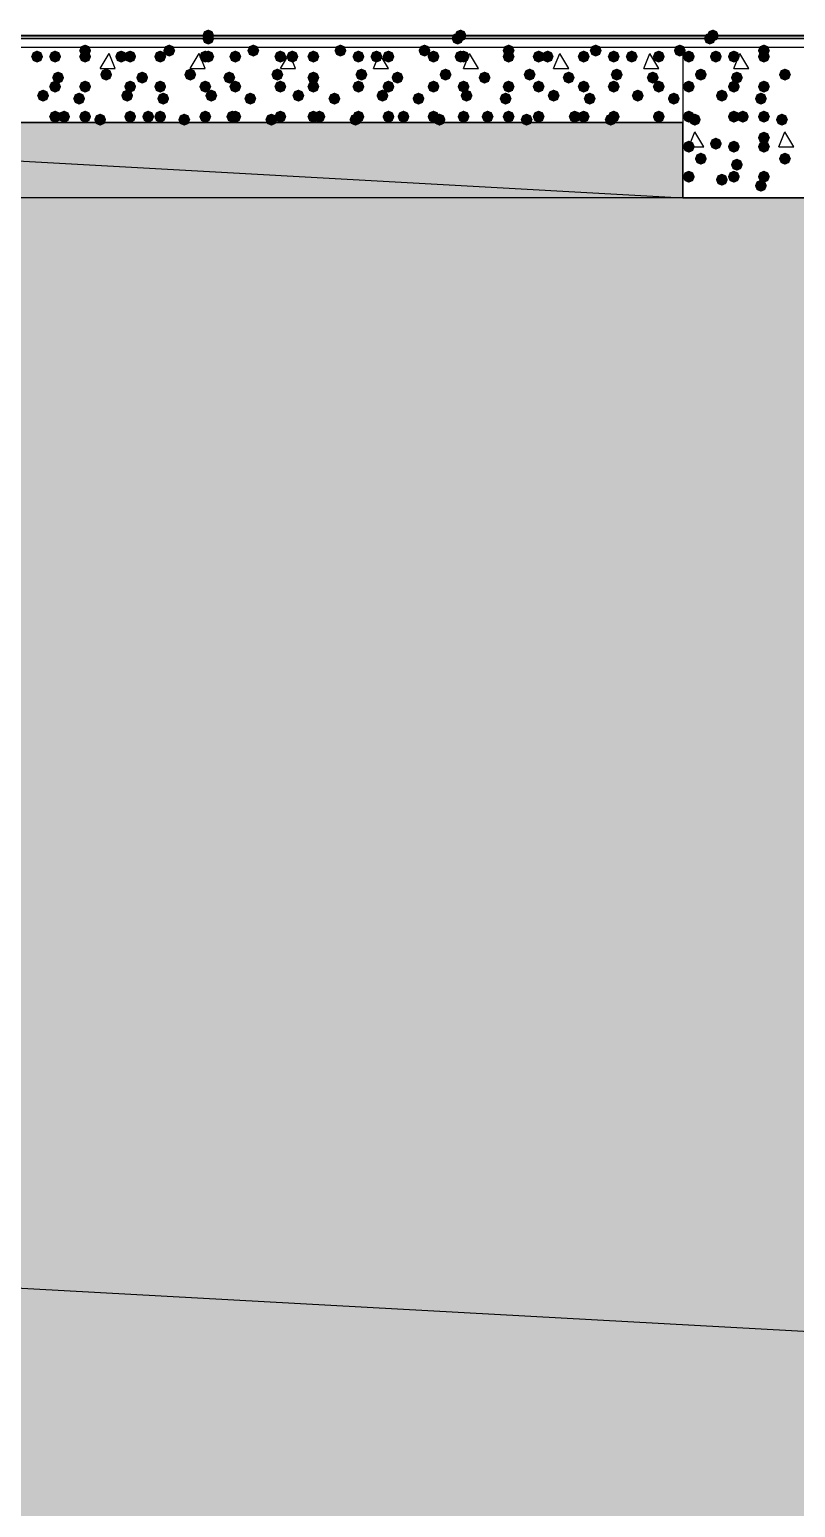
# Model space of a CAD drawing. Header units: millimetres. Extents: x 0 to 420, y 0 to 297.
# Drawn here: x 319.05 to 329.84, y 207.35 to 228.18 of the extents above; entities that cross this region are included whole.
import ezdxf

# ---------------------------------------------------------------- set-up
doc = ezdxf.new("R2010")
doc.units = ezdxf.units.MM
doc.layers.get('0').update_dxf_attribs({"linetype": 'CONTINUOUS'})

msp = doc.modelspace()

# ---------------------------------------------------------------- hatches: boundary and pattern name
at = {"true_color": 0x0000fe}
for points in [[(321.648667, 228.092), (321.623796, 228.032204), (321.564, 228.007333), (321.504204, 228.032204), (321.479333, 228.092), (321.504204, 228.151796), (321.564, 228.176667), (321.623796, 228.151796)], [(321.648667, 228.049667), (321.623796, 227.989871), (321.564, 227.965), (321.504204, 227.989871), (321.479333, 228.049667), (321.504204, 228.109462), (321.564, 228.134333), (321.623796, 228.109463)], [(321.648667, 228.049667), (321.623796, 227.989871), (321.564, 227.965), (321.504204, 227.989871), (321.479333, 228.049667), (321.504204, 228.109462), (321.564, 228.134333), (321.623796, 228.109463)], [(321.648667, 228.049667), (321.623796, 227.989871), (321.564, 227.965), (321.504204, 227.989871), (321.479333, 228.049667), (321.504204, 228.109462), (321.564, 228.134333), (321.623796, 228.109463)], [(325.162333, 228.049667), (325.137462, 227.989871), (325.077667, 227.965), (325.017871, 227.989871), (324.993, 228.049667), (325.017871, 228.109462), (325.077667, 228.134333), (325.137462, 228.109463)], [(325.162333, 228.049667), (325.137462, 227.989871), (325.077667, 227.965), (325.017871, 227.989871), (324.993, 228.049667), (325.017871, 228.109462), (325.077667, 228.134333), (325.137462, 228.109463)], [(325.162333, 228.049667), (325.137462, 227.989871), (325.077667, 227.965), (325.017871, 227.989871), (324.993, 228.049667), (325.017871, 228.109462), (325.077667, 228.134333), (325.137462, 228.109463)], [(325.204667, 228.092), (325.179796, 228.032204), (325.12, 228.007333), (325.060204, 228.032204), (325.035333, 228.092), (325.060204, 228.151796), (325.12, 228.176667), (325.179796, 228.151796)], [(328.718333, 228.049667), (328.693463, 227.989871), (328.633667, 227.965), (328.573871, 227.989871), (328.549, 228.049667), (328.573871, 228.109462), (328.633667, 228.134333), (328.693462, 228.109463)], [(328.718333, 228.049667), (328.693463, 227.989871), (328.633667, 227.965), (328.573871, 227.989871), (328.549, 228.049667), (328.573871, 228.109462), (328.633667, 228.134333), (328.693462, 228.109463)], [(328.718333, 228.049667), (328.693463, 227.989871), (328.633667, 227.965), (328.573871, 227.989871), (328.549, 228.049667), (328.573871, 228.109462), (328.633667, 228.134333), (328.693462, 228.109463)], [(328.760667, 228.092), (328.735796, 228.032204), (328.676, 228.007333), (328.616204, 228.032204), (328.591333, 228.092), (328.616204, 228.151796), (328.676, 228.176667), (328.735796, 228.151796)]]:
    msp.add_hatch(color=0, dxfattribs=at).paths.add_polyline_path(points, flags=0)
at = {"true_color": 0x000007}
h = msp.add_hatch(color=0, dxfattribs=at)
h.paths.add_polyline_path([(38.565667, 228.049667), (386.969, 228.049667)], flags=0)
h.paths.add_polyline_path([(386.969, 228.049667), (38.565667, 228.049667)], flags=0)
at = {"true_color": 0x000008}
for points in [[(319.913, 227.880333), (319.888129, 227.820537), (319.828333, 227.795667), (319.768537, 227.820537), (319.743667, 227.880333), (319.768537, 227.940129), (319.828333, 227.965), (319.888129, 227.940129)], [(321.098333, 227.880333), (321.073463, 227.820537), (321.013667, 227.795667), (320.953871, 227.820537), (320.929, 227.880333), (320.953871, 227.940129), (321.013667, 227.965), (321.073462, 227.940129)], [(322.283667, 227.880333), (322.258796, 227.820537), (322.199, 227.795667), (322.139204, 227.820537), (322.114333, 227.880333), (322.139204, 227.940129), (322.199, 227.965), (322.258796, 227.940129)], [(323.511333, 227.880333), (323.486463, 227.820537), (323.426667, 227.795667), (323.366871, 227.820537), (323.342, 227.880333), (323.366871, 227.940129), (323.426667, 227.965), (323.486462, 227.940129)], [(324.696667, 227.880333), (324.671796, 227.820537), (324.612, 227.795667), (324.552204, 227.820537), (324.527333, 227.880333), (324.552204, 227.940129), (324.612, 227.965), (324.671796, 227.940129)], [(325.882, 227.880333), (325.857129, 227.820537), (325.797333, 227.795667), (325.737538, 227.820537), (325.712667, 227.880333), (325.737537, 227.940129), (325.797333, 227.965), (325.857129, 227.940129)], [(327.109667, 227.880333), (327.084796, 227.820537), (327.025, 227.795667), (326.965204, 227.820537), (326.940333, 227.880333), (326.965204, 227.940129), (327.025, 227.965), (327.084796, 227.940129)], [(328.295, 227.880333), (328.270129, 227.820537), (328.210333, 227.795667), (328.150538, 227.820537), (328.125667, 227.880333), (328.150537, 227.940129), (328.210333, 227.965), (328.270129, 227.940129)], [(319.235667, 227.795667), (319.210796, 227.735871), (319.151, 227.711), (319.091204, 227.735871), (319.066333, 227.795667), (319.091204, 227.855462), (319.151, 227.880333), (319.210796, 227.855463)], [(319.489667, 227.795667), (319.464796, 227.735871), (319.405, 227.711), (319.345204, 227.735871), (319.320333, 227.795667), (319.345204, 227.855462), (319.405, 227.880333), (319.464796, 227.855463)], [(319.913, 227.795667), (319.888129, 227.735871), (319.828333, 227.711), (319.768537, 227.735871), (319.743667, 227.795667), (319.768537, 227.855462), (319.828333, 227.880333), (319.888129, 227.855463)], [(320.421, 227.795667), (320.396129, 227.735871), (320.336333, 227.711), (320.276538, 227.735871), (320.251667, 227.795667), (320.276537, 227.855462), (320.336333, 227.880333), (320.396129, 227.855463)], [(320.548, 227.795667), (320.523129, 227.735871), (320.463333, 227.711), (320.403537, 227.735871), (320.378667, 227.795667), (320.403537, 227.855462), (320.463333, 227.880333), (320.523129, 227.855463)], [(320.971333, 227.795667), (320.946462, 227.735871), (320.886667, 227.711), (320.826871, 227.735871), (320.802, 227.795667), (320.826871, 227.855462), (320.886667, 227.880333), (320.946462, 227.855463)], [(321.606333, 227.795667), (321.581462, 227.735871), (321.521667, 227.711), (321.461871, 227.735871), (321.437, 227.795667), (321.461871, 227.855462), (321.521667, 227.880333), (321.581462, 227.855463)], [(321.648667, 227.795667), (321.623796, 227.735871), (321.564, 227.711), (321.504204, 227.735871), (321.479333, 227.795667), (321.504204, 227.855462), (321.564, 227.880333), (321.623796, 227.855463)], [(322.029667, 227.795667), (322.004796, 227.735871), (321.945, 227.711), (321.885204, 227.735871), (321.860333, 227.795667), (321.885204, 227.855462), (321.945, 227.880333), (322.004796, 227.855463)], [(322.664667, 227.795667), (322.639796, 227.735871), (322.58, 227.711), (322.520204, 227.735871), (322.495333, 227.795667), (322.520204, 227.855462), (322.58, 227.880333), (322.639796, 227.855463)], [(322.834, 227.795667), (322.809129, 227.735871), (322.749333, 227.711), (322.689537, 227.735871), (322.664667, 227.795667), (322.689537, 227.855462), (322.749333, 227.880333), (322.809129, 227.855463)], [(323.130333, 227.795667), (323.105462, 227.735871), (323.045667, 227.711), (322.985871, 227.735871), (322.961, 227.795667), (322.985871, 227.855462), (323.045667, 227.880333), (323.105462, 227.855463)], [(323.765333, 227.795667), (323.740463, 227.735871), (323.680667, 227.711), (323.620871, 227.735871), (323.596, 227.795667), (323.620871, 227.855462), (323.680667, 227.880333), (323.740462, 227.855463)], [(324.019333, 227.795667), (323.994462, 227.735871), (323.934667, 227.711), (323.874871, 227.735871), (323.85, 227.795667), (323.874871, 227.855462), (323.934667, 227.880333), (323.994462, 227.855463)], [(324.188667, 227.795667), (324.163796, 227.735871), (324.104, 227.711), (324.044204, 227.735871), (324.019333, 227.795667), (324.044204, 227.855462), (324.104, 227.880333), (324.163796, 227.855463)], [(324.823667, 227.795667), (324.798796, 227.735871), (324.739, 227.711), (324.679204, 227.735871), (324.654333, 227.795667), (324.679204, 227.855462), (324.739, 227.880333), (324.798796, 227.855463)], [(325.204667, 227.795667), (325.179796, 227.735871), (325.12, 227.711), (325.060204, 227.735871), (325.035333, 227.795667), (325.060204, 227.855462), (325.12, 227.880333), (325.179796, 227.855463)], [(325.247, 227.795667), (325.222129, 227.735871), (325.162333, 227.711), (325.102538, 227.735871), (325.077667, 227.795667), (325.102537, 227.855462), (325.162333, 227.880333), (325.222129, 227.855463)], [(325.882, 227.795667), (325.857129, 227.735871), (325.797333, 227.711), (325.737538, 227.735871), (325.712667, 227.795667), (325.737537, 227.855462), (325.797333, 227.880333), (325.857129, 227.855463)], [(326.305333, 227.795667), (326.280463, 227.735871), (326.220667, 227.711), (326.160871, 227.735871), (326.136, 227.795667), (326.160871, 227.855462), (326.220667, 227.880333), (326.280462, 227.855463)], [(326.432333, 227.795667), (326.407462, 227.735871), (326.347667, 227.711), (326.287871, 227.735871), (326.263, 227.795667), (326.287871, 227.855462), (326.347667, 227.880333), (326.407462, 227.855463)], [(326.940333, 227.795667), (326.915462, 227.735871), (326.855667, 227.711), (326.795871, 227.735871), (326.771, 227.795667), (326.795871, 227.855462), (326.855667, 227.880333), (326.915462, 227.855463)], [(327.363667, 227.795667), (327.338796, 227.735871), (327.279, 227.711), (327.219204, 227.735871), (327.194333, 227.795667), (327.219204, 227.855462), (327.279, 227.880333), (327.338796, 227.855463)], [(327.617667, 227.795667), (327.592796, 227.735871), (327.533, 227.711), (327.473204, 227.735871), (327.448333, 227.795667), (327.473204, 227.855462), (327.533, 227.880333), (327.592796, 227.855463)], [(327.998667, 227.795667), (327.973796, 227.735871), (327.914, 227.711), (327.854204, 227.735871), (327.829333, 227.795667), (327.854204, 227.855462), (327.914, 227.880333), (327.973796, 227.855463)], [(319.532, 227.499333), (319.507129, 227.439537), (319.447333, 227.414667), (319.387538, 227.439537), (319.362667, 227.499333), (319.387537, 227.559129), (319.447333, 227.584), (319.507129, 227.559129)], [(320.209333, 227.541667), (320.184463, 227.481871), (320.124667, 227.457), (320.064871, 227.481871), (320.04, 227.541667), (320.064871, 227.601462), (320.124667, 227.626333), (320.184462, 227.601463)], [(320.717333, 227.499333), (320.692462, 227.439537), (320.632667, 227.414667), (320.572871, 227.439537), (320.548, 227.499333), (320.572871, 227.559129), (320.632667, 227.584), (320.692462, 227.559129)], [(321.394667, 227.541667), (321.369796, 227.481871), (321.31, 227.457), (321.250204, 227.481871), (321.225333, 227.541667), (321.250204, 227.601462), (321.31, 227.626333), (321.369796, 227.601463)], [(321.945, 227.499333), (321.920129, 227.439537), (321.860333, 227.414667), (321.800538, 227.439537), (321.775667, 227.499333), (321.800537, 227.559129), (321.860333, 227.584), (321.920129, 227.559129)], [(322.622333, 227.541667), (322.597462, 227.481871), (322.537667, 227.457), (322.477871, 227.481871), (322.453, 227.541667), (322.477871, 227.601462), (322.537667, 227.626333), (322.597462, 227.601463)], [(323.130333, 227.499333), (323.105462, 227.439537), (323.045667, 227.414667), (322.985871, 227.439537), (322.961, 227.499333), (322.985871, 227.559129), (323.045667, 227.584), (323.105462, 227.559129)], [(323.807667, 227.541667), (323.782796, 227.481871), (323.723, 227.457), (323.663204, 227.481871), (323.638333, 227.541667), (323.663204, 227.601462), (323.723, 227.626333), (323.782796, 227.601463)], [(324.315667, 227.499333), (324.290796, 227.439537), (324.231, 227.414667), (324.171204, 227.439537), (324.146333, 227.499333), (324.171204, 227.559129), (324.231, 227.584), (324.290796, 227.559129)], [(324.993, 227.541667), (324.968129, 227.481871), (324.908333, 227.457), (324.848538, 227.481871), (324.823667, 227.541667), (324.848537, 227.601462), (324.908333, 227.626333), (324.968129, 227.601463)], [(325.543333, 227.499333), (325.518462, 227.439537), (325.458667, 227.414667), (325.398871, 227.439537), (325.374, 227.499333), (325.398871, 227.559129), (325.458667, 227.584), (325.518462, 227.559129)], [(326.178333, 227.541667), (326.153462, 227.481871), (326.093667, 227.457), (326.033871, 227.481871), (326.009, 227.541667), (326.033871, 227.601462), (326.093667, 227.626333), (326.153462, 227.601463)], [(326.728667, 227.499333), (326.703796, 227.439537), (326.644, 227.414667), (326.584204, 227.439537), (326.559333, 227.499333), (326.584204, 227.559129), (326.644, 227.584), (326.703796, 227.559129)], [(327.406, 227.541667), (327.381129, 227.481871), (327.321333, 227.457), (327.261537, 227.481871), (327.236667, 227.541667), (327.261537, 227.601462), (327.321333, 227.626333), (327.381129, 227.601463)], [(327.914, 227.499333), (327.889129, 227.439537), (327.829333, 227.414667), (327.769537, 227.439537), (327.744667, 227.499333), (327.769537, 227.559129), (327.829333, 227.584), (327.889129, 227.559129)], [(319.320333, 227.245333), (319.295462, 227.185537), (319.235667, 227.160667), (319.175871, 227.185537), (319.151, 227.245333), (319.175871, 227.305129), (319.235667, 227.33), (319.295462, 227.305129)], [(319.489667, 227.372333), (319.464796, 227.312537), (319.405, 227.287667), (319.345204, 227.312537), (319.320333, 227.372333), (319.345204, 227.432129), (319.405, 227.457), (319.464796, 227.432129)], [(319.828333, 227.203), (319.803463, 227.143204), (319.743667, 227.118333), (319.683871, 227.143204), (319.659, 227.203), (319.683871, 227.262796), (319.743667, 227.287667), (319.803462, 227.262796)], [(319.913, 227.372333), (319.888129, 227.312537), (319.828333, 227.287667), (319.768537, 227.312537), (319.743667, 227.372333), (319.768537, 227.432129), (319.828333, 227.457), (319.888129, 227.432129)], [(320.505667, 227.245333), (320.480796, 227.185537), (320.421, 227.160667), (320.361204, 227.185537), (320.336333, 227.245333), (320.361204, 227.305129), (320.421, 227.33), (320.480796, 227.305129)], [(320.548, 227.372333), (320.523129, 227.312537), (320.463333, 227.287667), (320.403537, 227.312537), (320.378667, 227.372333), (320.403537, 227.432129), (320.463333, 227.457), (320.523129, 227.432129)], [(320.971333, 227.372333), (320.946462, 227.312537), (320.886667, 227.287667), (320.826871, 227.312537), (320.802, 227.372333), (320.826871, 227.432129), (320.886667, 227.457), (320.946462, 227.432129)], [(321.013667, 227.203), (320.988796, 227.143204), (320.929, 227.118333), (320.869204, 227.143204), (320.844333, 227.203), (320.869204, 227.262796), (320.929, 227.287667), (320.988796, 227.262796)], [(321.606333, 227.372333), (321.581462, 227.312537), (321.521667, 227.287667), (321.461871, 227.312537), (321.437, 227.372333), (321.461871, 227.432129), (321.521667, 227.457), (321.581462, 227.432129)], [(321.691, 227.245333), (321.666129, 227.185537), (321.606333, 227.160667), (321.546538, 227.185537), (321.521667, 227.245333), (321.546537, 227.305129), (321.606333, 227.33), (321.666129, 227.305129)], [(322.029667, 227.372333), (322.004796, 227.312537), (321.945, 227.287667), (321.885204, 227.312537), (321.860333, 227.372333), (321.885204, 227.432129), (321.945, 227.457), (322.004796, 227.432129)], [(322.241333, 227.203), (322.216462, 227.143204), (322.156667, 227.118333), (322.096871, 227.143204), (322.072, 227.203), (322.096871, 227.262796), (322.156667, 227.287667), (322.216462, 227.262796)], [(322.664667, 227.372333), (322.639796, 227.312537), (322.58, 227.287667), (322.520204, 227.312537), (322.495333, 227.372333), (322.520204, 227.432129), (322.58, 227.457), (322.639796, 227.432129)], [(322.918667, 227.245333), (322.893796, 227.185537), (322.834, 227.160667), (322.774204, 227.185537), (322.749333, 227.245333), (322.774204, 227.305129), (322.834, 227.33), (322.893796, 227.305129)], [(323.130333, 227.372333), (323.105462, 227.312537), (323.045667, 227.287667), (322.985871, 227.312537), (322.961, 227.372333), (322.985871, 227.432129), (323.045667, 227.457), (323.105462, 227.432129)], [(323.426667, 227.203), (323.401796, 227.143204), (323.342, 227.118333), (323.282204, 227.143204), (323.257333, 227.203), (323.282204, 227.262796), (323.342, 227.287667), (323.401796, 227.262796)], [(323.765333, 227.372333), (323.740463, 227.312537), (323.680667, 227.287667), (323.620871, 227.312537), (323.596, 227.372333), (323.620871, 227.432129), (323.680667, 227.457), (323.740462, 227.432129)], [(324.104, 227.245333), (324.079129, 227.185537), (324.019333, 227.160667), (323.959538, 227.185537), (323.934667, 227.245333), (323.959537, 227.305129), (324.019333, 227.33), (324.079129, 227.305129)], [(324.188667, 227.372333), (324.163796, 227.312537), (324.104, 227.287667), (324.044204, 227.312537), (324.019333, 227.372333), (324.044204, 227.432129), (324.104, 227.457), (324.163796, 227.432129)], [(324.612, 227.203), (324.587129, 227.143204), (324.527333, 227.118333), (324.467538, 227.143204), (324.442667, 227.203), (324.467537, 227.262796), (324.527333, 227.287667), (324.587129, 227.262796)], [(324.823667, 227.372333), (324.798796, 227.312537), (324.739, 227.287667), (324.679204, 227.312537), (324.654333, 227.372333), (324.679204, 227.432129), (324.739, 227.457), (324.798796, 227.432129)], [(325.247, 227.372333), (325.222129, 227.312537), (325.162333, 227.287667), (325.102538, 227.312537), (325.077667, 227.372333), (325.102537, 227.432129), (325.162333, 227.457), (325.222129, 227.432129)], [(325.289333, 227.245333), (325.264462, 227.185537), (325.204667, 227.160667), (325.144871, 227.185537), (325.12, 227.245333), (325.144871, 227.305129), (325.204667, 227.33), (325.264462, 227.305129)], [(325.839667, 227.203), (325.814796, 227.143204), (325.755, 227.118333), (325.695204, 227.143204), (325.670333, 227.203), (325.695204, 227.262796), (325.755, 227.287667), (325.814796, 227.262796)], [(325.882, 227.372333), (325.857129, 227.312537), (325.797333, 227.287667), (325.737538, 227.312537), (325.712667, 227.372333), (325.737537, 227.432129), (325.797333, 227.457), (325.857129, 227.432129)], [(326.305333, 227.372333), (326.280463, 227.312537), (326.220667, 227.287667), (326.160871, 227.312537), (326.136, 227.372333), (326.160871, 227.432129), (326.220667, 227.457), (326.280462, 227.432129)], [(326.517, 227.245333), (326.492129, 227.185537), (326.432333, 227.160667), (326.372538, 227.185537), (326.347667, 227.245333), (326.372537, 227.305129), (326.432333, 227.33), (326.492129, 227.305129)], [(326.940333, 227.372333), (326.915462, 227.312537), (326.855667, 227.287667), (326.795871, 227.312537), (326.771, 227.372333), (326.795871, 227.432129), (326.855667, 227.457), (326.915462, 227.432129)], [(327.025, 227.203), (327.000129, 227.143204), (326.940333, 227.118333), (326.880538, 227.143204), (326.855667, 227.203), (326.880537, 227.262796), (326.940333, 227.287667), (327.000129, 227.262796)], [(327.363667, 227.372333), (327.338796, 227.312537), (327.279, 227.287667), (327.219204, 227.312537), (327.194333, 227.372333), (327.219204, 227.432129), (327.279, 227.457), (327.338796, 227.432129)], [(327.702333, 227.245333), (327.677462, 227.185537), (327.617667, 227.160667), (327.557871, 227.185537), (327.533, 227.245333), (327.557871, 227.305129), (327.617667, 227.33), (327.677462, 227.305129)], [(327.998667, 227.372333), (327.973796, 227.312537), (327.914, 227.287667), (327.854204, 227.312537), (327.829333, 227.372333), (327.854204, 227.432129), (327.914, 227.457), (327.973796, 227.432129)], [(328.210333, 227.203), (328.185462, 227.143204), (328.125667, 227.118333), (328.065871, 227.143204), (328.041, 227.203), (328.065871, 227.262796), (328.125667, 227.287667), (328.185462, 227.262796)], [(319.489667, 226.949), (319.464796, 226.889204), (319.405, 226.864333), (319.345204, 226.889204), (319.320333, 226.949), (319.345204, 227.008796), (319.405, 227.033667), (319.464796, 227.008796)], [(319.616667, 226.949), (319.591796, 226.889204), (319.532, 226.864333), (319.472204, 226.889204), (319.447333, 226.949), (319.472204, 227.008796), (319.532, 227.033667), (319.591796, 227.008796)], [(319.913, 226.949), (319.888129, 226.889204), (319.828333, 226.864333), (319.768537, 226.889204), (319.743667, 226.949), (319.768537, 227.008796), (319.828333, 227.033667), (319.888129, 227.008796)], [(320.124667, 226.906667), (320.099796, 226.846871), (320.04, 226.822), (319.980204, 226.846871), (319.955333, 226.906667), (319.980204, 226.966462), (320.04, 226.991333), (320.099796, 226.966463)], [(320.548, 226.949), (320.523129, 226.889204), (320.463333, 226.864333), (320.403537, 226.889204), (320.378667, 226.949), (320.403537, 227.008796), (320.463333, 227.033667), (320.523129, 227.008796)], [(320.802, 226.949), (320.777129, 226.889204), (320.717333, 226.864333), (320.657537, 226.889204), (320.632667, 226.949), (320.657537, 227.008796), (320.717333, 227.033667), (320.777129, 227.008796)], [(320.971333, 226.949), (320.946462, 226.889204), (320.886667, 226.864333), (320.826871, 226.889204), (320.802, 226.949), (320.826871, 227.008796), (320.886667, 227.033667), (320.946462, 227.008796)], [(321.31, 226.906667), (321.285129, 226.846871), (321.225333, 226.822), (321.165538, 226.846871), (321.140667, 226.906667), (321.165537, 226.966462), (321.225333, 226.991333), (321.285129, 226.966463)], [(321.606333, 226.949), (321.581462, 226.889204), (321.521667, 226.864333), (321.461871, 226.889204), (321.437, 226.949), (321.461871, 227.008796), (321.521667, 227.033667), (321.581462, 227.008796)], [(321.987333, 226.949), (321.962462, 226.889204), (321.902667, 226.864333), (321.842871, 226.889204), (321.818, 226.949), (321.842871, 227.008796), (321.902667, 227.033667), (321.962462, 227.008796)], [(322.029667, 226.949), (322.004796, 226.889204), (321.945, 226.864333), (321.885204, 226.889204), (321.860333, 226.949), (321.885204, 227.008796), (321.945, 227.033667), (322.004796, 227.008796)], [(322.537667, 226.906667), (322.512796, 226.846871), (322.453, 226.822), (322.393204, 226.846871), (322.368333, 226.906667), (322.393204, 226.966462), (322.453, 226.991333), (322.512796, 226.966463)], [(322.664667, 226.949), (322.639796, 226.889204), (322.58, 226.864333), (322.520204, 226.889204), (322.495333, 226.949), (322.520204, 227.008796), (322.58, 227.033667), (322.639796, 227.008796)], [(323.130333, 226.949), (323.105462, 226.889204), (323.045667, 226.864333), (322.985871, 226.889204), (322.961, 226.949), (322.985871, 227.008796), (323.045667, 227.033667), (323.105462, 227.008796)], [(323.215, 226.949), (323.190129, 226.889204), (323.130333, 226.864333), (323.070538, 226.889204), (323.045667, 226.949), (323.070537, 227.008796), (323.130333, 227.033667), (323.190129, 227.008796)], [(323.723, 226.906667), (323.698129, 226.846871), (323.638333, 226.822), (323.578538, 226.846871), (323.553667, 226.906667), (323.578537, 226.966462), (323.638333, 226.991333), (323.698129, 226.966463)], [(323.765333, 226.949), (323.740463, 226.889204), (323.680667, 226.864333), (323.620871, 226.889204), (323.596, 226.949), (323.620871, 227.008796), (323.680667, 227.033667), (323.740462, 227.008796)], [(324.188667, 226.949), (324.163796, 226.889204), (324.104, 226.864333), (324.044204, 226.889204), (324.019333, 226.949), (324.044204, 227.008796), (324.104, 227.033667), (324.163796, 227.008796)], [(324.400333, 226.949), (324.375463, 226.889204), (324.315667, 226.864333), (324.255871, 226.889204), (324.231, 226.949), (324.255871, 227.008796), (324.315667, 227.033667), (324.375462, 227.008796)], [(324.823667, 226.949), (324.798796, 226.889204), (324.739, 226.864333), (324.679204, 226.889204), (324.654333, 226.949), (324.679204, 227.008796), (324.739, 227.033667), (324.798796, 227.008796)], [(324.908333, 226.906667), (324.883462, 226.846871), (324.823667, 226.822), (324.763871, 226.846871), (324.739, 226.906667), (324.763871, 226.966462), (324.823667, 226.991333), (324.883462, 226.966463)], [(325.247, 226.949), (325.222129, 226.889204), (325.162333, 226.864333), (325.102538, 226.889204), (325.077667, 226.949), (325.102537, 227.008796), (325.162333, 227.033667), (325.222129, 227.008796)], [(325.585667, 226.949), (325.560796, 226.889204), (325.501, 226.864333), (325.441204, 226.889204), (325.416333, 226.949), (325.441204, 227.008796), (325.501, 227.033667), (325.560796, 227.008796)], [(325.882, 226.949), (325.857129, 226.889204), (325.797333, 226.864333), (325.737538, 226.889204), (325.712667, 226.949), (325.737537, 227.008796), (325.797333, 227.033667), (325.857129, 227.008796)], [(326.136, 226.906667), (326.111129, 226.846871), (326.051333, 226.822), (325.991537, 226.846871), (325.966667, 226.906667), (325.991537, 226.966462), (326.051333, 226.991333), (326.111129, 226.966463)], [(326.305333, 226.949), (326.280463, 226.889204), (326.220667, 226.864333), (326.160871, 226.889204), (326.136, 226.949), (326.160871, 227.008796), (326.220667, 227.033667), (326.280462, 227.008796)], [(326.813333, 226.949), (326.788462, 226.889204), (326.728667, 226.864333), (326.668871, 226.889204), (326.644, 226.949), (326.668871, 227.008796), (326.728667, 227.033667), (326.788462, 227.008796)], [(326.940333, 226.949), (326.915462, 226.889204), (326.855667, 226.864333), (326.795871, 226.889204), (326.771, 226.949), (326.795871, 227.008796), (326.855667, 227.033667), (326.915462, 227.008796)], [(327.321333, 226.906667), (327.296462, 226.846871), (327.236667, 226.822), (327.176871, 226.846871), (327.152, 226.906667), (327.176871, 226.966462), (327.236667, 226.991333), (327.296462, 226.966463)], [(327.363667, 226.949), (327.338796, 226.889204), (327.279, 226.864333), (327.219204, 226.889204), (327.194333, 226.949), (327.219204, 227.008796), (327.279, 227.033667), (327.338796, 227.008796)], [(327.998667, 226.949), (327.973796, 226.889204), (327.914, 226.864333), (327.854204, 226.889204), (327.829333, 226.949), (327.854204, 227.008796), (327.914, 227.033667), (327.973796, 227.008796)], [(327.998667, 226.949), (327.973796, 226.889204), (327.914, 226.864333), (327.854204, 226.889204), (327.829333, 226.949), (327.854204, 227.008796), (327.914, 227.033667), (327.973796, 227.008796)]]:
    msp.add_hatch(color=0, dxfattribs=at).paths.add_polyline_path(points, flags=0)
at = {"true_color": 0x000007}
for points in [[(329.480333, 227.880333), (329.455462, 227.820537), (329.395667, 227.795667), (329.335871, 227.820537), (329.311, 227.880333), (329.335871, 227.940129), (329.395667, 227.965), (329.455462, 227.940129)], [(328.422, 227.795667), (328.397129, 227.735871), (328.337333, 227.711), (328.277537, 227.735871), (328.252667, 227.795667), (328.277537, 227.855462), (328.337333, 227.880333), (328.397129, 227.855463)], [(328.803, 227.795667), (328.778129, 227.735871), (328.718333, 227.711), (328.658537, 227.735871), (328.633667, 227.795667), (328.658537, 227.855462), (328.718333, 227.880333), (328.778129, 227.855463)], [(329.057, 227.795667), (329.032129, 227.735871), (328.972333, 227.711), (328.912537, 227.735871), (328.887667, 227.795667), (328.912537, 227.855462), (328.972333, 227.880333), (329.032129, 227.855463)], [(329.480333, 227.795667), (329.455462, 227.735871), (329.395667, 227.711), (329.335871, 227.735871), (329.311, 227.795667), (329.335871, 227.855462), (329.395667, 227.880333), (329.455462, 227.855463)], [(328.591333, 227.541667), (328.566462, 227.481871), (328.506667, 227.457), (328.446871, 227.481871), (328.422, 227.541667), (328.446871, 227.601462), (328.506667, 227.626333), (328.566462, 227.601463)], [(329.099333, 227.499333), (329.074462, 227.439537), (329.014667, 227.414667), (328.954871, 227.439537), (328.93, 227.499333), (328.954871, 227.559129), (329.014667, 227.584), (329.074462, 227.559129)], [(329.776667, 227.541667), (329.751796, 227.481871), (329.692, 227.457), (329.632204, 227.481871), (329.607333, 227.541667), (329.632204, 227.601462), (329.692, 227.626333), (329.751796, 227.601463)], [(328.422, 227.372333), (328.397129, 227.312537), (328.337333, 227.287667), (328.277537, 227.312537), (328.252667, 227.372333), (328.277537, 227.432129), (328.337333, 227.457), (328.397129, 227.432129)], [(328.887667, 227.245333), (328.862796, 227.185537), (328.803, 227.160667), (328.743204, 227.185537), (328.718333, 227.245333), (328.743204, 227.305129), (328.803, 227.33), (328.862796, 227.305129)], [(329.057, 227.372333), (329.032129, 227.312537), (328.972333, 227.287667), (328.912537, 227.312537), (328.887667, 227.372333), (328.912537, 227.432129), (328.972333, 227.457), (329.032129, 227.432129)], [(329.438, 227.203), (329.413129, 227.143204), (329.353333, 227.118333), (329.293537, 227.143204), (329.268667, 227.203), (329.293537, 227.262796), (329.353333, 227.287667), (329.413129, 227.262796)], [(329.480333, 227.372333), (329.455462, 227.312537), (329.395667, 227.287667), (329.335871, 227.312537), (329.311, 227.372333), (329.335871, 227.432129), (329.395667, 227.457), (329.455462, 227.432129)], [(328.422, 226.949), (328.397129, 226.889204), (328.337333, 226.864333), (328.277537, 226.889204), (328.252667, 226.949), (328.277537, 227.008796), (328.337333, 227.033667), (328.397129, 227.008796)], [(328.506667, 226.906667), (328.481796, 226.846871), (328.422, 226.822), (328.362204, 226.846871), (328.337333, 226.906667), (328.362204, 226.966462), (328.422, 226.991333), (328.481796, 226.966463)], [(329.057, 226.949), (329.032129, 226.889204), (328.972333, 226.864333), (328.912537, 226.889204), (328.887667, 226.949), (328.912537, 227.008796), (328.972333, 227.033667), (329.032129, 227.008796)], [(329.184, 226.949), (329.159129, 226.889204), (329.099333, 226.864333), (329.039537, 226.889204), (329.014667, 226.949), (329.039537, 227.008796), (329.099333, 227.033667), (329.159129, 227.008796)], [(329.480333, 226.949), (329.455462, 226.889204), (329.395667, 226.864333), (329.335871, 226.889204), (329.311, 226.949), (329.335871, 227.008796), (329.395667, 227.033667), (329.455462, 227.008796)], [(329.734333, 226.906667), (329.709462, 226.846871), (329.649667, 226.822), (329.589871, 226.846871), (329.565, 226.906667), (329.589871, 226.966462), (329.649667, 226.991333), (329.709462, 226.966463)], [(328.803, 226.568), (328.778129, 226.508204), (328.718333, 226.483333), (328.658537, 226.508204), (328.633667, 226.568), (328.658537, 226.627796), (328.718333, 226.652667), (328.778129, 226.627796)], [(329.480333, 226.652667), (329.455462, 226.592871), (329.395667, 226.568), (329.335871, 226.592871), (329.311, 226.652667), (329.335871, 226.712462), (329.395667, 226.737333), (329.455462, 226.712463)], [(328.422, 226.525667), (328.397129, 226.465871), (328.337333, 226.441), (328.277537, 226.465871), (328.252667, 226.525667), (328.277537, 226.585462), (328.337333, 226.610333), (328.397129, 226.585463)], [(328.591333, 226.356333), (328.566462, 226.296537), (328.506667, 226.271667), (328.446871, 226.296537), (328.422, 226.356333), (328.446871, 226.416129), (328.506667, 226.441), (328.566462, 226.416129)], [(329.057, 226.525667), (329.032129, 226.465871), (328.972333, 226.441), (328.912537, 226.465871), (328.887667, 226.525667), (328.912537, 226.585462), (328.972333, 226.610333), (329.032129, 226.585463)], [(329.480333, 226.525667), (329.455462, 226.465871), (329.395667, 226.441), (329.335871, 226.465871), (329.311, 226.525667), (329.335871, 226.585462), (329.395667, 226.610333), (329.455462, 226.585463)], [(329.776667, 226.356333), (329.751796, 226.296537), (329.692, 226.271667), (329.632204, 226.296537), (329.607333, 226.356333), (329.632204, 226.416129), (329.692, 226.441), (329.751796, 226.416129)], [(329.099333, 226.271667), (329.074462, 226.211871), (329.014667, 226.187), (328.954871, 226.211871), (328.93, 226.271667), (328.954871, 226.331462), (329.014667, 226.356333), (329.074462, 226.331463)], [(328.422, 226.102333), (328.397129, 226.042537), (328.337333, 226.017667), (328.277537, 226.042537), (328.252667, 226.102333), (328.277537, 226.162129), (328.337333, 226.187), (328.397129, 226.162129)], [(328.887667, 226.06), (328.862796, 226.000204), (328.803, 225.975333), (328.743204, 226.000204), (328.718333, 226.06), (328.743204, 226.119796), (328.803, 226.144667), (328.862796, 226.119796)], [(329.057, 226.102333), (329.032129, 226.042537), (328.972333, 226.017667), (328.912537, 226.042537), (328.887667, 226.102333), (328.912537, 226.162129), (328.972333, 226.187), (329.032129, 226.162129)], [(329.438, 225.975333), (329.413129, 225.915537), (329.353333, 225.890667), (329.293537, 225.915537), (329.268667, 225.975333), (329.293537, 226.035129), (329.353333, 226.06), (329.413129, 226.035129)], [(329.480333, 226.102333), (329.455462, 226.042537), (329.395667, 226.017667), (329.335871, 226.042537), (329.311, 226.102333), (329.335871, 226.162129), (329.395667, 226.187), (329.455462, 226.162129)]]:
    msp.add_hatch(color=0, dxfattribs=at).paths.add_polyline_path(points, flags=0)
at = {"true_color": 0x000008}
h = msp.add_hatch(color=0, dxfattribs=at)
h.paths.add_polyline_path([(328.252667, 226.864333), (309.160333, 226.864333), (328.252667, 225.806)], flags=0)
h.paths.add_polyline_path([(309.160333, 226.864333), (328.252667, 225.806), (309.160333, 225.806)], flags=0)
h = msp.add_hatch(color=0, dxfattribs=at)
h.paths.add_polyline_path([(385.826, 225.806), (39.708667, 225.806), (385.826, 206.756)], flags=0)
h.paths.add_polyline_path([(39.708667, 225.806), (385.826, 206.756), (39.708667, 206.756)], flags=0)

# ---------------------------------------------------------------- linework, layer by layer
at = {"color": 0, "true_color": 0x000007}
for points in [[(387.011333, 228.092), (38.481, 228.092), (38.481, 228.049667)], [(387.011333, 228.092), (38.523333, 228.092), (387.011333, 228.092), (38.523333, 228.049667)], [(38.523333, 228.049667), (387.011333, 228.049667)], [(387.011333, 228.049667), (386.969, 228.049667), (38.565667, 228.049667), (38.523333, 228.049667)], [(38.565667, 228.049667), (386.969, 228.049667)], [(328.252667, 227.922667), (309.160333, 227.922667)], [(328.972333, 227.626333), (329.057, 227.838)], [(329.184, 227.626333), (329.057, 227.838)], [(328.972333, 227.626333), (329.184, 227.626333)], [(309.160333, 226.864333), (328.252667, 226.864333)], [(328.337333, 226.525667), (328.422, 226.737333)], [(328.549, 226.525667), (328.422, 226.737333)], [(329.607333, 226.525667), (329.692, 226.737333)], [(329.819, 226.525667), (329.692, 226.737333)], [(328.337333, 226.525667), (328.549, 226.525667)], [(329.607333, 226.525667), (329.819, 226.525667)]]:
    msp.add_lwpolyline(points, dxfattribs=at)
for points in [[(38.523333, 228.049667), (387.011333, 228.049667)], [(38.565667, 228.049667), (386.969, 228.049667)], [(386.969, 228.049667), (38.565667, 228.049667)], [(328.252667, 227.922667), (328.252667, 225.806), (330.369333, 225.806), (330.369333, 227.922667)]]:
    msp.add_lwpolyline(points, close=True, dxfattribs=at)
at = {"color": 0, "true_color": 0x000008}
for points in [[(320.04, 227.626333), (320.167, 227.838)], [(320.251667, 227.626333), (320.167, 227.838)], [(321.31, 227.626333), (321.437, 227.838)], [(321.521667, 227.626333), (321.437, 227.838)], [(322.58, 227.626333), (322.707, 227.838)], [(322.791667, 227.626333), (322.707, 227.838)], [(323.892333, 227.626333), (323.977, 227.838)], [(324.104, 227.626333), (323.977, 227.838)], [(325.162333, 227.626333), (325.247, 227.838)], [(325.374, 227.626333), (325.247, 227.838)], [(326.432333, 227.626333), (326.517, 227.838)], [(326.644, 227.626333), (326.517, 227.838)], [(327.702333, 227.626333), (327.787, 227.838)], [(327.914, 227.626333), (327.787, 227.838)], [(320.04, 227.626333), (320.251667, 227.626333)], [(321.31, 227.626333), (321.521667, 227.626333)], [(322.58, 227.626333), (322.791667, 227.626333)], [(323.892333, 227.626333), (324.104, 227.626333)], [(325.162333, 227.626333), (325.374, 227.626333)], [(326.432333, 227.626333), (326.644, 227.626333)], [(327.702333, 227.626333), (327.914, 227.626333)]]:
    msp.add_lwpolyline(points, dxfattribs=at)
for points in [[(328.252667, 226.864333), (309.160333, 226.864333), (328.252667, 225.806)], [(309.160333, 226.864333), (328.252667, 225.806), (309.160333, 225.806)], [(385.826, 225.806), (39.708667, 225.806), (385.826, 206.756)], [(39.708667, 225.806), (385.826, 206.756), (39.708667, 206.756)]]:
    msp.add_lwpolyline(points, close=True, dxfattribs=at)

doc.saveas('drawing.dxf')
